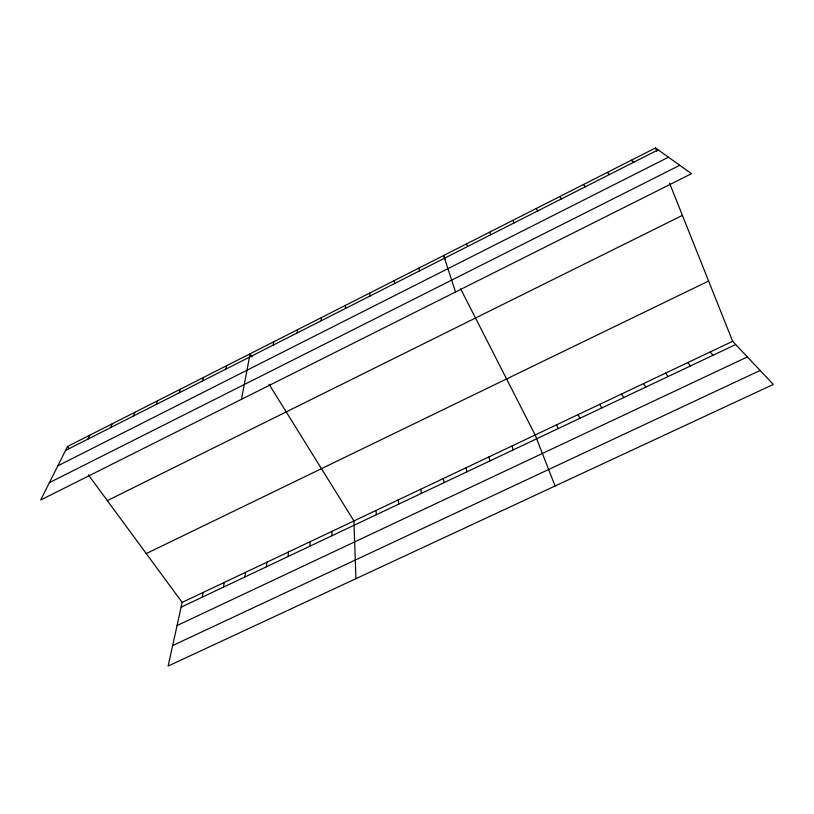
<?xml version="1.0" encoding="UTF-8"?>
<svg xmlns="http://www.w3.org/2000/svg" width="814" height="814" viewBox="0 0 814 814"><rect width="100%" height="100%" fill="white"/><g stroke="black" fill="none" stroke-linecap="round" stroke-linejoin="round"><path stroke-width="1.22" d="M331.939 535.744L331.939 531.369M321.255 320.747L321.347 317.613M309.951 546.163L310.114 541.717M288.115 556.501L288.431 552.004M297.151 332.977L297.425 329.751M266.432 566.768L266.9 562.22M244.882 576.973L245.502 572.364M273.219 345.116L273.687 341.809M223.484 587.118L224.247 582.448M241.463 399.328L250.112 353.775L252.045 356.898M202.218 597.181L203.134 592.46M88.4 474.877L182.153 602.411L168.142 666.056L773.3 384.452L732.661 341.31L669.576 183.221M225.885 369.118L226.709 365.659M202.483 381.003L203.48 377.462M179.243 392.786L180.413 389.173M156.176 404.487L157.509 400.793M133.262 416.107L134.778 412.342M110.531 427.645L112.2 423.809M87.943 439.102L89.784 435.185M67.531 446.489L40.7 499.989L691.483 173.697L655.504 147.945L67.531 446.489L69.027 448.524M65.527 450.468L658.16 149.837M57.814 465.852L668.447 157.204M49.389 482.661L679.761 165.303M107.326 500.63L682.417 215.395M146.255 553.581L708.607 281.034M182.153 602.411L732.661 341.31M181.105 607.183L735.683 344.526M177.055 625.559L747.364 356.919M172.66 645.553L760.134 370.472M631.298 160.226L633.75 162.23M607.264 172.436L609.503 174.522M583.394 184.554L585.439 186.732M710.154 351.994L712.993 355.27M559.696 196.591L561.538 198.86M687.779 362.596L690.445 365.954M665.557 373.138L668.05 376.556M536.161 208.537L537.8 210.897M643.477 383.618L645.797 387.098M269.047 384.269L353.917 520.95L355.922 578.683M621.54 394.017L623.687 397.568M512.789 220.411L514.234 222.853M599.735 404.355L601.719 407.977M445.329 258.872L443.63 255.525L455.545 291.992M460.602 288.797L535.164 434.981L555.077 485.999M489.57 232.194L490.832 234.727M578.072 414.631L579.883 418.315M556.552 424.847L558.201 428.591M466.524 243.895L467.592 246.51M655.504 147.945L656.878 151.373M511.965 445.991L513.268 449.867M488.919 456.919L490.059 460.856M418.803 268.121L419.485 270.92M466.035 467.775L467.002 471.774M443.304 478.551L444.108 482.621M394.169 280.637L394.658 283.516M420.736 489.255L421.367 493.396M398.311 499.888L398.779 504.09M369.719 293.05L370.004 296.021M376.037 510.459L376.343 514.713M345.441 305.372L345.543 308.425"/></g></svg>
